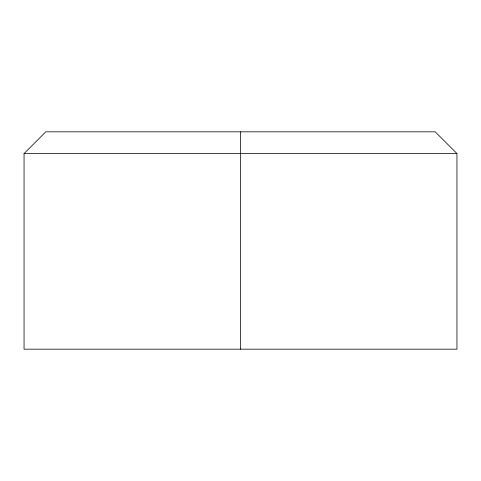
<?xml version="1.0" encoding="UTF-8"?>
<svg xmlns="http://www.w3.org/2000/svg" width="481" height="481" viewBox="0 0 481 481"><rect width="100%" height="100%" fill="white"/><g stroke="black" fill="none" stroke-linecap="round" stroke-linejoin="round"><path stroke-width="0.72" d="M24.05 153.565L45.785 131.83L435.215 131.83L456.95 153.565L456.95 349.17L24.05 349.17L24.05 153.565L456.95 153.565M240.5 131.83L240.5 349.17"/></g></svg>
